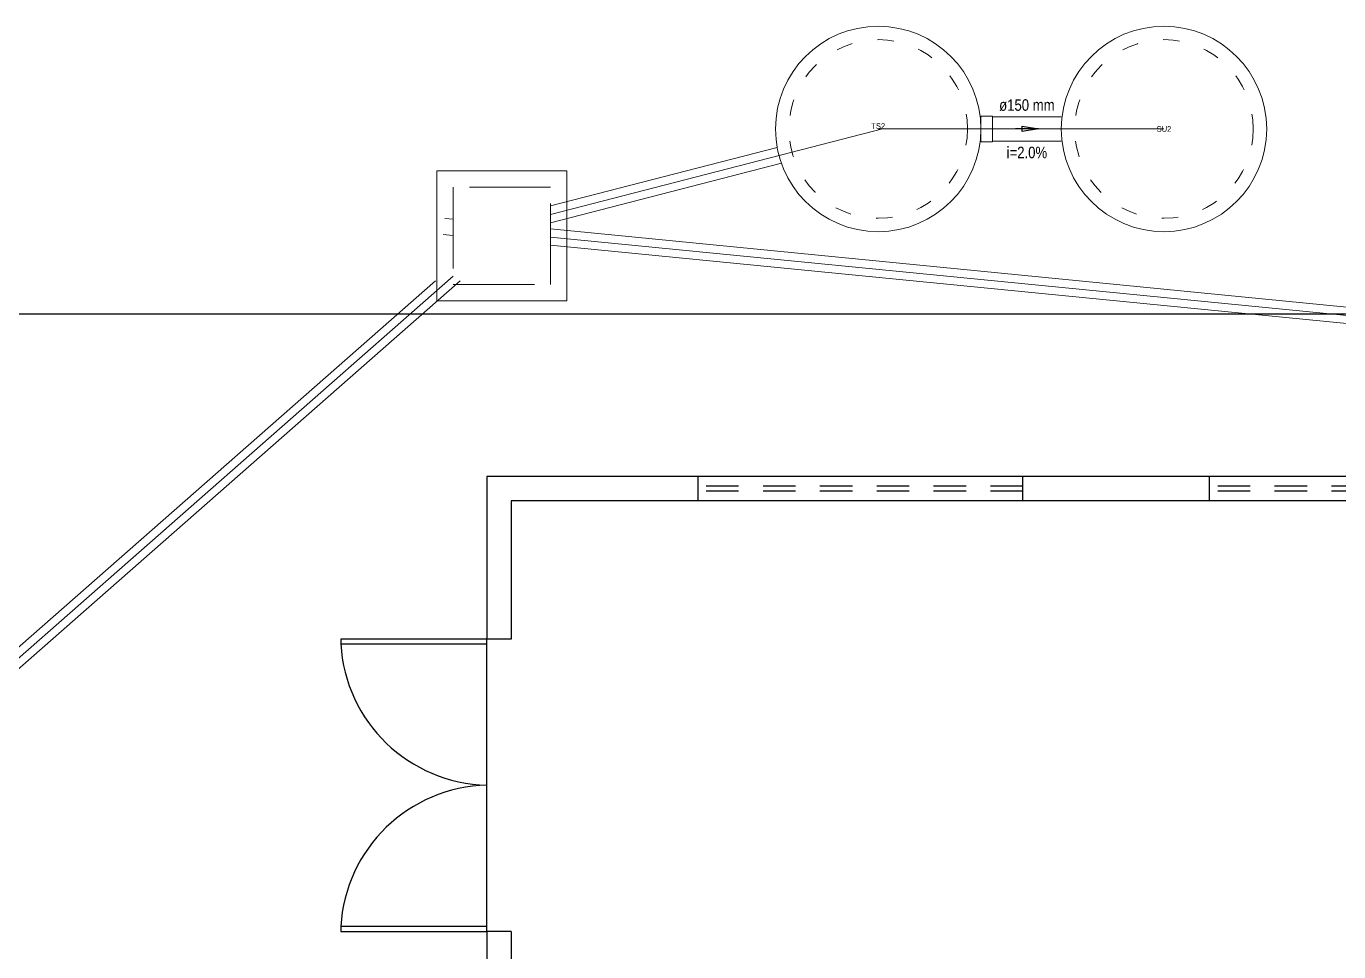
# Model space of a CAD drawing. Header units: inches. Extents: x 48180 to 96389, y -17773 to -8880.
# Drawn here: x 48190.29 to 48198.37, y -8886.91 to -8881.22 of the extents above; entities that cross this region are included whole.
import ezdxf

# ---------------------------------------------------------------- set-up
doc = ezdxf.new("R2010")
doc.units = ezdxf.units.IN
doc.header["$MEASUREMENT"] = 0
for name, pattern in [('CONTORNO_QUADRO_T', [0.35, 0.2, -0.15]), ('Dashed', [0.75, 0.5, -0.25]), ('DOT2', [3.175, 0, -3.175])]:
    doc.linetypes.add(name, pattern=pattern)
for name, color, linetype in [('CALÇADA', 2, 'Continuous'), ('ESQUADRIA', 3, 'Continuous'), ('Esquadrias portas', 7, 'Continuous'), ('Esquadrias_Portas', 2, 'Continuous'), ('JANELA2', 1, 'Continuous'), ('PAREDE', 4, 'Continuous'), ('soleira piso', 7, 'Continuous')]:
    doc.layers.add(name, color=color, linetype=linetype)
for name, color, linetype, lineweight in [('Simbolos', 5, 'Continuous', 20), ('Simbolos_int', 174, 'Continuous', 5), ('TQ-Conexões detalhe', 9, 'Continuous', 20), ('TQ-Sentido tubo', 9, 'Continuous', 20), ('TQ-Seção tubo', 5, 'Continuous', 20), ('TQ-Textos tubo', 7, 'Continuous', 20), ('TQ-Tubos detalhe', 90, 'Continuous', 20)]:
    doc.layers.add(name, color=color, linetype=linetype, lineweight=lineweight)
doc.styles.add('ARIAL', font='ARIALN.TTF')
doc.dimstyles.get("Standard").update_dxf_attribs({"dimtxt": 0.18, "dimasz": 0.18, "dimexe": 0.18, "dimexo": 0.0625, "dimgap": 0.09, "dimtad": 0, "dimtih": 1, "dimtoh": 1, "dimdec": 4, "dimzin": 0, "dimdsep": 46, "dimtxsty": 'Standard', "dimcen": 0.09, "dimadec": 0, "dimazin": 0, "dimtfac": 1, "dimtdec": 4, "dimtofl": 0, "dimtmove": 0, "dimatfit": 3, "dimfxl": 0, "dimtolj": 1, "dimtzin": 0, "dimarcsym": 0})

msp = doc.modelspace()

# ---------------------------------------------------------------- linework, layer by layer
at = {"layer": 'CALÇADA', "linetype": 'Continuous'}
msp.add_line((48227.5251, -8882.9892), (48180.7251, -8882.9892), dxfattribs=at)
at = {"layer": 'ESQUADRIA', "linetype": 'CONTORNO_QUADRO_T'}
for p, q in [((48196.4251, -8884.0492), (48194.4251, -8884.0492)), ((48196.4251, -8884.0792), (48194.4251, -8884.0792)), ((48199.5751, -8884.0492), (48197.5751, -8884.0492)), ((48199.5751, -8884.0792), (48197.5751, -8884.0792))]:
    msp.add_line(p, q, dxfattribs=at)
at = {"layer": 'Esquadrias portas'}
for centre, start, end in [((48193.1472, -8884.9658), 183.31419, 268.62785), ((48193.1472, -8886.8126), 91.37215, 176.68581)]:
    msp.add_arc(centre, 0.9237, start, end, dxfattribs=at)
at = {"layer": 'Esquadrias_Portas'}
for p, q in [((48193.1251, -8884.9892), (48192.2251, -8884.9892)), ((48192.2251, -8884.9892), (48192.2251, -8885.0192)), ((48192.2251, -8885.0192), (48193.1251, -8885.0192)), ((48193.2751, -8884.9892), (48193.1251, -8884.9892)), ((48193.1251, -8885.0192), (48193.1251, -8884.9892)), ((48193.1251, -8886.7592), (48192.2251, -8886.7592)), ((48192.2251, -8886.7592), (48192.2251, -8886.7892)), ((48193.1251, -8886.7892), (48193.1251, -8886.7592)), ((48192.2251, -8886.7892), (48193.1251, -8886.7892)), ((48193.2751, -8886.7892), (48193.1251, -8886.7892))]:
    msp.add_line(p, q, dxfattribs=at)
at = {"layer": 'JANELA2'}
for p, q in [((48194.4251, -8884.1392), (48194.4251, -8883.9892)), ((48196.4251, -8884.1392), (48196.4251, -8883.9892)), ((48197.5751, -8884.1392), (48197.5751, -8883.9892))]:
    msp.add_line(p, q, dxfattribs=at)
at = {"layer": 'PAREDE', "linetype": 'Continuous'}
for p, q in [((48193.1251, -8883.9892), (48193.1251, -8884.9892)), ((48223.1751, -8883.9892), (48193.1251, -8883.9892)), ((48200.7251, -8884.1392), (48193.2751, -8884.1392)), ((48193.1251, -8886.7892), (48193.1251, -8887.7892))]:
    msp.add_line(p, q, dxfattribs=at)
at = {"layer": 'PAREDE'}
for p, q in [((48193.2751, -8884.1392), (48193.2751, -8884.9892)), ((48193.2751, -8886.7892), (48193.2751, -8887.6392))]:
    msp.add_line(p, q, dxfattribs=at)
at = {"layer": 'Simbolos'}
for p, q in [((48196.1701, -8881.7712), (48196.1669, -8881.7742)), ((48196.1669, -8881.7742), (48196.1669, -8881.9242)), ((48196.2381, -8881.7712), (48196.1701, -8881.7712)), ((48196.2381, -8881.7712), (48196.2381, -8881.9275)), ((48196.1669, -8881.9242), (48196.1701, -8881.9275)), ((48196.2381, -8881.9275), (48196.1701, -8881.9275))]:
    msp.add_line(p, q, dxfattribs=at)
at = {"layer": 'Simbolos', "linetype": 'Continuous'}
msp.add_lwpolyline([(48192.8175, -8882.9071), (48193.6175, -8882.9071), (48193.6175, -8882.1071), (48192.8175, -8882.1071), (48192.8175, -8882.9071)], close=True, dxfattribs=at)
at = {"layer": 'Simbolos_int', "linetype": 'Dashed'}
msp.add_lwpolyline([(48192.9175, -8882.8071), (48193.5175, -8882.8071), (48193.5175, -8882.2071), (48192.9175, -8882.2071), (48192.9175, -8882.8071)], close=True, dxfattribs=at)
at = {"layer": 'soleira piso'}
msp.add_line((48193.1251, -8886.7592), (48193.1251, -8885.0192), dxfattribs=at)
at = {"layer": 'TQ-Conexões detalhe', "linetype": 'Continuous'}
for centre in [(48195.5344, -8881.8492), (48197.2941, -8881.8492)]:
    msp.add_circle(centre, 0.6325, dxfattribs=at)
at = {"layer": 'TQ-Conexões detalhe', "linetype": 'DOT2', "ltscale": 0.05}
for centre in [(48195.5344, -8881.8492), (48197.2941, -8881.8492)]:
    msp.add_circle(centre, 0.55, dxfattribs=at)
at = {"layer": 'TQ-Seção tubo'}
for p, q in [((48196.2381, -8881.7742), (48196.6616, -8881.7742)), ((48194.9123, -8881.9638), (48193.5175, -8882.3233)), ((48196.2381, -8881.9242), (48196.6616, -8881.9242)), ((48194.9382, -8882.0604), (48193.5175, -8882.4266)), ((48192.9175, -8882.4049), (48192.8652, -8882.3998)), ((48200.8907, -8883.1906), (48193.5175, -8882.464)), ((48192.9175, -8882.5054), (48192.8555, -8882.4993)), ((48200.8801, -8883.2901), (48193.5175, -8882.5645)), ((48192.8088, -8882.7846), (48185.6916, -8889.0349)), ((48192.9604, -8882.7846), (48185.7578, -8889.11))]:
    msp.add_line(p, q, dxfattribs=at)
at = {"layer": 'TQ-Tubos detalhe'}
for p, q in [((48195.5698, -8881.8462), (48193.5175, -8882.3751)), ((48195.5344, -8881.8492), (48197.2941, -8881.8492)), ((48200.879, -8883.2399), (48193.5175, -8882.5143)), ((48192.9175, -8882.756), (48185.3924, -8889.3642))]:
    msp.add_line(p, q, dxfattribs=at)

# ---------------------------------------------------------------- texts
at = {"layer": 'TQ-Conexões detalhe', "char_height": 0.0353, "width": 0.12708, "attachment_point": 8, "line_spacing_factor": 0.798, "style": 'ARIAL'}
for s, insert in [('TS2', (48195.5344, -8881.8492)), ('SU2', (48197.2941, -8881.867))]:
    msp.add_mtext(s, dxfattribs=dict(at, insert=insert))
at = {"layer": 'TQ-Textos tubo', "char_height": 0.0706, "attachment_point": 8, "line_spacing_factor": 0.798, "style": 'ARIAL'}
for s, insert, width in [('ø150 mm', (48196.4499, -8881.7388), 0.59304), ('i=2.0%', (48196.4499, -8882.0301), 0.50832)]:
    msp.add_mtext(s, dxfattribs=dict(at, insert=insert, width=width))

# ---------------------------------------------------------------- leaders
at = {"layer": 'TQ-Sentido tubo'}
msp.add_leader([(48196.5204, -8881.8492), (48196.3794, -8881.8492)], dimstyle='Standard', override={"dimasz": 0.1, "dimldrblk": 'CLOSED'}, dxfattribs=at)

doc.saveas('drawing.dxf')
